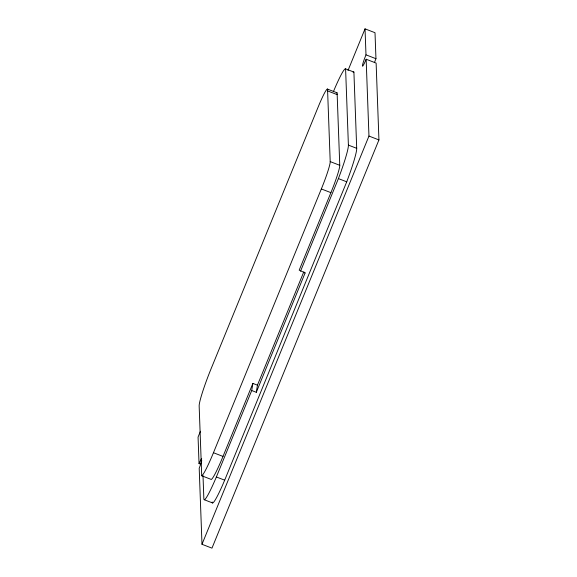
<?xml version="1.0" encoding="UTF-8"?>
<svg xmlns="http://www.w3.org/2000/svg" width="577" height="577" viewBox="0 0 577 577"><rect width="100%" height="100%" fill="white"/><g stroke="black" fill="none" stroke-linecap="round" stroke-linejoin="round"><path stroke-width="0.87" d="M251.723 390.528L252.877 383.402L257.443 385.176L256.296 392.295L251.723 390.528L216.375 476.963A36.329 3.274 -68.8 0 1 203.854 498.78L203.003 475.484M333.376 91.757L334.4 89.262A34.916 3.145 -68.8 0 1 345.594 68.851L353.91 72.067L356.701 148.325A39.005 3.512 -68.8 0 1 346.727 181.813L224.684 480.179A36.329 3.274 -68.8 0 1 212.163 501.997M200.45 431.25L198.062 437.085L199.036 463.591L200.695 464.233M347.996 70.509L365.032 28.85L375.007 32.709L375.959 58.703A9.845 0.887 -68.8 0 0 374.423 62.677M252.877 383.402L223.01 456.421A32.471 2.928 -68.8 0 1 211.269 479.451L201.712 475.751A32.471 2.928 -68.8 0 0 213.454 452.721L321.339 188.946A23.376 2.106 -68.8 0 0 330.203 161.603L327.613 90.928L337.17 94.628L339.759 165.303A23.376 2.106 -68.8 0 1 330.902 192.646L299.196 270.159L305.11 272.95L256.296 392.295M300.545 271.183L338.41 178.589A39.005 3.512 -68.8 0 0 348.393 145.108L345.594 68.851M257.443 385.176L303.762 271.933L305.11 272.95M201.993 544.291L368.963 136.057L366.15 59.229L376.125 63.095L378.938 139.915L211.968 548.15L201.993 544.291L199.202 468.279A10.891 0.981 -68.8 0 0 201.762 460.583M365.032 28.85L365.991 54.837L375.959 58.703M327.325 89.038L336.881 92.738M368.963 136.057L378.938 139.915M348.393 145.108L356.701 148.325M330.203 161.603L339.759 165.303M338.41 178.589L346.727 181.813M321.339 188.946L330.902 192.646M213.454 452.721L223.01 456.421M216.375 476.963L224.684 480.179M204.33 499.761L212.646 502.978M201.712 475.751L199.159 406.1A33.632 3.029 -68.8 0 1 212.531 365.255L318.324 106.615A24.775 2.229 -68.8 0 1 327.613 90.928M353.11 72.305A34.916 3.145 -68.8 0 1 353.91 72.067M366.15 59.229A9.845 0.887 -68.8 0 1 362.421 65.951A9.845 0.887 -68.8 0 1 365.991 54.837M199.036 463.591A10.891 0.981 -68.8 0 1 201.69 458.535M336.413 93.063A24.775 2.229 -68.8 0 1 337.17 94.628"/></g></svg>
